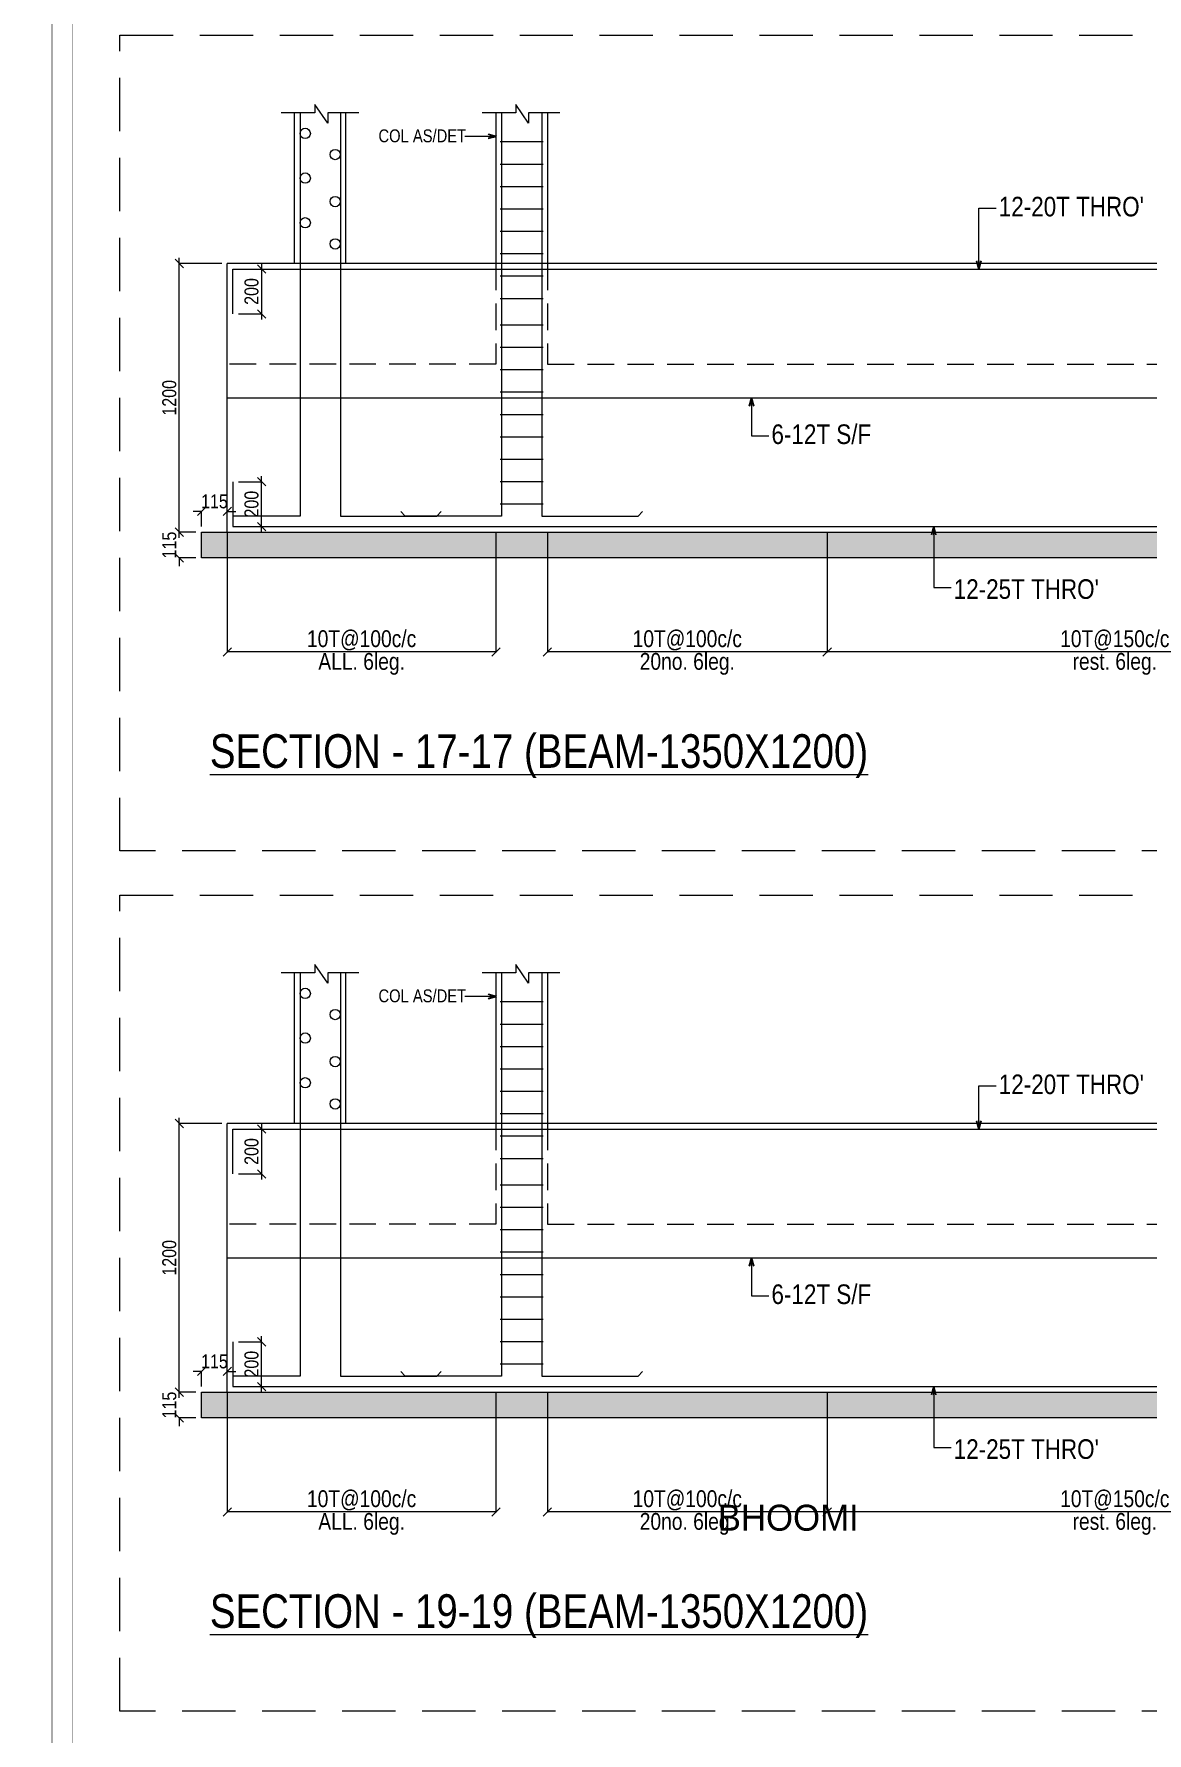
# Model space of a CAD drawing. Header units: millimetres. Extents: x 1112055 to 3390982, y -148532 to 766891.
# Drawn here: x 2323268 to 2343160, y 228121 to 258475 of the extents above; entities that cross this region are included whole.
import ezdxf

# ---------------------------------------------------------------- set-up
doc = ezdxf.new("R2010")
doc.units = ezdxf.units.MM
doc.header["$PDMODE"] = 35
doc.header["$PDSIZE"] = -25
doc.linetypes.add('Hidden', pattern=[9.525, 6.35, -3.175])
for name, color, linetype, lineweight in [('B FOOTING', 49, 'Continuous', 20), ('B HATCH', 250, 'Continuous', 0), ('B P.C.C', 251, 'Continuous', 0), ('B STEEL', 34, 'Continuous', 15), ('B STEEL TEXT', 7, 'Continuous', 15), ('B TITLE BLOCK', 250, 'Continuous', 0), ('B-COL NO', 7, 'Continuous', 5), ('B-ST DIM', 250, 'Continuous', 18), ('P STEEL', 7, 'Continuous', 30)]:
    doc.layers.add(name, color=color, linetype=linetype, lineweight=lineweight)
doc.styles.add('ARIAL', font='arial.ttf')
doc.styles.add('Q1', font='g13f12d.shx', dxfattribs={"width": 0.8})
doc.styles.add('SWINC', font='swissc.ttf')
doc.styles.add('SWINS', font='swissc.ttf')
doc.dimstyles.new('BH-STD', dxfattribs={"dimscale": 0, "dimtxt": 230, "dimasz": 125, "dimexe": 0, "dimexo": 100, "dimgap": 50, "dimtad": 1, "dimdec": 0, "dimzin": 1, "dimdsep": 46, "dimtxsty": 'Q1', "dimblk": 'ARCHTICK', "dimcen": 1, "dimdle": 100, "dimclrd": 250, "dimclre": 250, "dimclrt": 256, "dimadec": 0, "dimazin": 0, "dimtfac": 1, "dimtdec": 0, "dimtix": 1, "dimtofl": 0, "dimtmove": 0, "dimatfit": 2, "dimfxl": 1, "dimtolj": 1, "dimtzin": 0, "dimlwd": 9, "dimlwe": 9, "dimarcsym": 0})
doc.dimstyles.new('BHOOMI', dxfattribs={"dimtxt": 230, "dimasz": 150, "dimexe": 10, "dimexo": 0, "dimgap": 25, "dimtad": 1, "dimdec": 0, "dimzin": 0, "dimdsep": 46, "dimtxsty": 'SWINC', "dimblk": 'OBLIQUE', "dimcen": 0.09, "dimclrd": 250, "dimclre": 250, "dimclrt": 256, "dimaunit": 1, "dimadec": 3, "dimazin": 0, "dimtfac": 1, "dimtdec": 0, "dimtofl": 0, "dimtmove": 1, "dimatfit": 3, "dimfxl": 100, "dimtolj": 1, "dimtzin": 0, "dimlwd": 9, "dimlwe": 5, "dimarcsym": 0})
doc.dimstyles.new('DIM 1', dxfattribs={"dimscale": 0, "dimtxt": 230, "dimasz": 150, "dimexe": 0.18, "dimexo": 0.0625, "dimgap": 0.5, "dimtad": 1, "dimdec": 0, "dimzin": 0, "dimdsep": 46, "dimtxsty": 'ARIAL', "dimblk": 'OBLIQUE', "dimcen": 6, "dimse1": 1, "dimse2": 1, "dimclrd": 256, "dimclrt": 256, "dimadec": 0, "dimazin": 2, "dimtfac": 0.75, "dimtdec": 0, "dimtix": 1, "dimtofl": 0, "dimtmove": 1, "dimatfit": 3, "dimldrblk": 'OPEN30', "dimfxl": 0.18, "dimfrac": 1, "dimtolj": 1, "dimtzin": 0, "dimlwd": -1, "dimarcsym": 0})

# ---------------------------------------------------------------- blocks, each defined once
blk = doc.blocks.new('_Oblique')
at = {"color": 0, "linetype": 'ByBlock', "lineweight": -2}
blk.add_line((-0.5, -0.5), (0.5, 0.5), dxfattribs=at)
blk = doc.blocks.new('*D1416')
at = {"layer": 'B-ST DIM', "color": 7, "lineweight": 9, "ltscale": 50, "transparency": 16777216}
for p, q in [((2326924, 250475), (2327336, 250475)), ((2327336, 249575), (2327336, 250575))]:
    blk.add_line(p, q, dxfattribs=at)
at = {"layer": 'B-ST DIM', "color": 7, "linetype": 'Hidden', "lineweight": 9, "ltscale": 50, "transparency": 16777216}
blk.add_line((2326924, 249675), (2327336, 249675), dxfattribs=at)
at = {"layer": 'Defpoints', "color": 0, "ltscale": 50, "transparency": 16777216}
for p in [(2326824, 250475), (2327336, 250475), (2326824, 249675)]:
    blk.add_point(p, dxfattribs=at)
at = {"layer": 'B-ST DIM', "color": 7, "lineweight": 9, "ltscale": 50, "transparency": 16777216, "xscale": 150, "yscale": 150, "zscale": 150}
for p, rotation in [((2327336, 250475), 90), ((2327336, 249675), 270)]:
    blk.add_blockref('_Oblique', p, dxfattribs=dict(at, rotation=rotation))
at = {"layer": 'B-ST DIM', "color": 7, "ltscale": 50, "transparency": 16777216, "insert": (2327157, 250075), "char_height": 250, "attachment_point": 5, "rotation": 90, "style": 'SWINC'}
blk.add_mtext('\\A1;200', dxfattribs=at)
blk = doc.blocks.new('*D1417')
at = {"layer": 'B-ST DIM', "color": 7, "lineweight": 9, "ltscale": 50, "transparency": 16777216}
for p, q in [((2325866, 249475), (2325866, 254475)), ((2326624, 254375), (2325866, 254375))]:
    blk.add_line(p, q, dxfattribs=at)
at = {"layer": 'B-ST DIM', "color": 7, "linetype": 'Hidden', "lineweight": 9, "ltscale": 50, "transparency": 16777216}
blk.add_line((2326164, 249575), (2325866, 249575), dxfattribs=at)
at = {"layer": 'Defpoints', "color": 0, "ltscale": 50, "transparency": 16777216}
for p in [(2325866, 254375), (2326724, 254375), (2326264, 249575)]:
    blk.add_point(p, dxfattribs=at)
at = {"layer": 'B-ST DIM', "color": 7, "lineweight": 9, "ltscale": 50, "transparency": 16777216, "xscale": 150, "yscale": 150, "zscale": 150}
for p, rotation in [((2325866, 254375), 90), ((2325866, 249575), 270)]:
    blk.add_blockref('_Oblique', p, dxfattribs=dict(at, rotation=rotation))
at = {"layer": 'B-ST DIM', "color": 7, "ltscale": 50, "transparency": 16777216, "insert": (2325688, 251975), "char_height": 250, "attachment_point": 5, "rotation": 90, "style": 'SWINC'}
blk.add_mtext('\\A1;1200', dxfattribs=at)
blk = doc.blocks.new('*D1418')
at = {"layer": 'B-ST DIM', "color": 7, "lineweight": 9, "ltscale": 50, "transparency": 16777216}
for p, q in [((2325866, 249575), (2325866, 249725)), ((2326164, 249115), (2325866, 249115)), ((2325866, 249115), (2325866, 248965))]:
    blk.add_line(p, q, dxfattribs=at)
at = {"layer": 'B-ST DIM', "color": 7, "linetype": 'Hidden', "lineweight": 9, "ltscale": 50, "transparency": 16777216}
blk.add_line((2326164, 249575), (2325866, 249575), dxfattribs=at)
at = {"layer": 'Defpoints', "color": 0, "ltscale": 50, "transparency": 16777216}
for p in [(2326264, 249575), (2325866, 249115), (2326264, 249115)]:
    blk.add_point(p, dxfattribs=at)
at = {"layer": 'B-ST DIM', "color": 7, "lineweight": 9, "ltscale": 50, "transparency": 16777216, "xscale": 150, "yscale": 150, "zscale": 150}
for p, rotation in [((2325866, 249575), 270), ((2325866, 249115), 90)]:
    blk.add_blockref('_Oblique', p, dxfattribs=dict(at, rotation=rotation))
at = {"layer": 'B-ST DIM', "color": 7, "ltscale": 50, "transparency": 16777216, "insert": (2325688, 249345), "char_height": 250, "attachment_point": 5, "rotation": 90, "style": 'SWINC'}
blk.add_mtext('\\A1;115', dxfattribs=at)
blk = doc.blocks.new('*D1419')
at = {"layer": 'B-ST DIM', "color": 7, "lineweight": 9, "ltscale": 50, "transparency": 16777216}
for p, q in [((2326264, 249946), (2326114, 249946)), ((2326724, 249675), (2326724, 249946)), ((2326724, 249946), (2326874, 249946))]:
    blk.add_line(p, q, dxfattribs=at)
at = {"layer": 'B-ST DIM', "color": 7, "linetype": 'Hidden', "lineweight": 9, "ltscale": 50, "transparency": 16777216}
blk.add_line((2326264, 249675), (2326264, 249946), dxfattribs=at)
at = {"layer": 'Defpoints', "color": 0, "ltscale": 50, "transparency": 16777216}
for p in [(2326724, 249946), (2326264, 249575), (2326724, 249575)]:
    blk.add_point(p, dxfattribs=at)
at = {"layer": 'B-ST DIM', "color": 7, "lineweight": 9, "ltscale": 50, "transparency": 16777216, "xscale": 150, "yscale": 150, "zscale": 150}
blk.add_blockref('_Oblique', (2326264, 249946), dxfattribs=at)
at = {"layer": 'B-ST DIM', "color": 7, "lineweight": 9, "ltscale": 50, "transparency": 16777216, "xscale": 150, "yscale": 150, "zscale": 150, "rotation": 180}
blk.add_blockref('_Oblique', (2326724, 249946), dxfattribs=at)
at = {"layer": 'B-ST DIM', "color": 7, "ltscale": 50, "transparency": 16777216, "insert": (2326494, 250124), "char_height": 250, "attachment_point": 5, "style": 'SWINC'}
blk.add_mtext('\\A1;115', dxfattribs=at)
blk = doc.blocks.new('_Open30')
at = {"color": 0, "linetype": 'ByBlock', "lineweight": -2}
for p, q in [((-1, 0.27), (0, 0)), ((0, 0), (-1, -0.27)), ((0, 0), (-1, 0))]:
    blk.add_line(p, q, dxfattribs=at)
blk = doc.blocks.new('*D1421')
at = {"layer": 'B-ST DIM', "color": 7, "lineweight": 9, "ltscale": 50, "transparency": 16777216}
for p, q in [((2327336, 254375), (2327336, 253375)), ((2326924, 253475), (2327336, 253475))]:
    blk.add_line(p, q, dxfattribs=at)
at = {"layer": 'B-ST DIM', "color": 7, "linetype": 'Hidden', "lineweight": 9, "ltscale": 50, "transparency": 16777216}
blk.add_line((2326924, 254275), (2327336, 254275), dxfattribs=at)
at = {"layer": 'Defpoints', "color": 0, "ltscale": 50, "transparency": 16777216}
for p in [(2326824, 254275), (2326824, 253475), (2327336, 253475)]:
    blk.add_point(p, dxfattribs=at)
at = {"layer": 'B-ST DIM', "color": 7, "lineweight": 9, "ltscale": 50, "transparency": 16777216, "xscale": 150, "yscale": 150, "zscale": 150}
for p, rotation in [((2327336, 254275), 90), ((2327336, 253475), 270)]:
    blk.add_blockref('_Oblique', p, dxfattribs=dict(at, rotation=rotation))
at = {"layer": 'B-ST DIM', "color": 7, "ltscale": 50, "transparency": 16777216, "insert": (2327157, 253875), "char_height": 250, "attachment_point": 5, "rotation": 90, "style": 'SWINC'}
blk.add_mtext('\\A1;200', dxfattribs=at)
blk = doc.blocks.new('*D1423')
at = {"layer": 'B-ST DIM', "color": 250, "lineweight": 5, "ltscale": 50, "transparency": 16777216}
for p, q in [((2337444, 249575), (2337444, 247425)), ((2347724, 249575), (2347724, 247425))]:
    blk.add_line(p, q, dxfattribs=at)
at = {"layer": 'B-ST DIM', "color": 250, "lineweight": 9, "ltscale": 50, "transparency": 16777216}
blk.add_line((2347724, 247435), (2337444, 247435), dxfattribs=at)
at = {"layer": 'Defpoints', "color": 0, "ltscale": 50, "transparency": 16777216}
for p in [(2337444, 249575), (2347724, 249575), (2337444, 247435)]:
    blk.add_point(p, dxfattribs=at)
at = {"layer": 'B-ST DIM', "color": 250, "lineweight": 9, "ltscale": 50, "transparency": 16777216, "xscale": 150, "yscale": 150, "zscale": 150, "rotation": 180}
blk.add_blockref('_Oblique', (2337444, 247435), dxfattribs=at)
at = {"layer": 'B-ST DIM', "color": 250, "lineweight": 9, "ltscale": 50, "transparency": 16777216, "xscale": 150, "yscale": 150, "zscale": 150}
blk.add_blockref('_Oblique', (2347724, 247435), dxfattribs=at)
at = {"layer": 'B-ST DIM', "color": 7, "ltscale": 50, "transparency": 16777216, "char_height": 300, "attachment_point": 5, "style": 'SWINC'}
for s, insert in [('\\A1;10T@150c/c', (2342584, 247642)), ('\\A1;rest. 6leg.', (2342584, 247221))]:
    blk.add_mtext(s, dxfattribs=dict(at, insert=insert))
blk = doc.blocks.new('*D1425')
at = {"layer": 'B-ST DIM', "color": 250, "lineweight": 5, "ltscale": 50, "transparency": 16777216}
for p, q in [((2326724, 249575), (2326724, 247425)), ((2331524, 249575), (2331524, 247425))]:
    blk.add_line(p, q, dxfattribs=at)
at = {"layer": 'B-ST DIM', "color": 250, "lineweight": 9, "ltscale": 50, "transparency": 16777216}
blk.add_line((2331524, 247435), (2326724, 247435), dxfattribs=at)
at = {"layer": 'Defpoints', "color": 0, "ltscale": 50, "transparency": 16777216}
for p in [(2326724, 249575), (2331524, 249575), (2326724, 247435)]:
    blk.add_point(p, dxfattribs=at)
at = {"layer": 'B-ST DIM', "color": 250, "lineweight": 9, "ltscale": 50, "transparency": 16777216, "xscale": 150, "yscale": 150, "zscale": 150, "rotation": 180}
blk.add_blockref('_Oblique', (2326724, 247435), dxfattribs=at)
at = {"layer": 'B-ST DIM', "color": 250, "lineweight": 9, "ltscale": 50, "transparency": 16777216, "xscale": 150, "yscale": 150, "zscale": 150}
blk.add_blockref('_Oblique', (2331524, 247435), dxfattribs=at)
at = {"layer": 'B-ST DIM', "color": 7, "ltscale": 50, "transparency": 16777216, "char_height": 300, "attachment_point": 5, "style": 'SWINC'}
for s, insert in [('\\A1;10T@100c/c', (2329124, 247642)), ('\\A1;ALL. 6leg.', (2329124, 247221))]:
    blk.add_mtext(s, dxfattribs=dict(at, insert=insert))
blk = doc.blocks.new('*D1426')
at = {"layer": 'B-ST DIM', "color": 250, "lineweight": 5, "ltscale": 50, "transparency": 16777216}
for p, q in [((2332444, 249575), (2332444, 247425)), ((2337444, 249575), (2337444, 247425))]:
    blk.add_line(p, q, dxfattribs=at)
at = {"layer": 'B-ST DIM', "color": 250, "lineweight": 9, "ltscale": 50, "transparency": 16777216}
blk.add_line((2337444, 247435), (2332444, 247435), dxfattribs=at)
at = {"layer": 'Defpoints', "color": 0, "ltscale": 50, "transparency": 16777216}
for p in [(2332444, 249575), (2337444, 249575), (2332444, 247435)]:
    blk.add_point(p, dxfattribs=at)
at = {"layer": 'B-ST DIM', "color": 250, "lineweight": 9, "ltscale": 50, "transparency": 16777216, "xscale": 150, "yscale": 150, "zscale": 150, "rotation": 180}
blk.add_blockref('_Oblique', (2332444, 247435), dxfattribs=at)
at = {"layer": 'B-ST DIM', "color": 250, "lineweight": 9, "ltscale": 50, "transparency": 16777216, "xscale": 150, "yscale": 150, "zscale": 150}
blk.add_blockref('_Oblique', (2337444, 247435), dxfattribs=at)
at = {"layer": 'B-ST DIM', "color": 7, "ltscale": 50, "transparency": 16777216, "char_height": 300, "attachment_point": 5, "style": 'SWINC'}
for s, insert in [('\\A1;10T@100c/c', (2334944, 247642)), ('\\A1;20no. 6leg.', (2334944, 247221))]:
    blk.add_mtext(s, dxfattribs=dict(at, insert=insert))
blk = doc.blocks.new('*D1441')
at = {"layer": 'B-ST DIM', "color": 7, "lineweight": 9, "ltscale": 50, "transparency": 16777216}
for p, q in [((2326924, 235110), (2327336, 235110)), ((2327336, 234210), (2327336, 235210))]:
    blk.add_line(p, q, dxfattribs=at)
at = {"layer": 'B-ST DIM', "color": 7, "linetype": 'Hidden', "lineweight": 9, "ltscale": 50, "transparency": 16777216}
blk.add_line((2326924, 234310), (2327336, 234310), dxfattribs=at)
at = {"layer": 'Defpoints', "color": 0, "ltscale": 50, "transparency": 16777216}
for p in [(2326824, 235110), (2327336, 235110), (2326824, 234310)]:
    blk.add_point(p, dxfattribs=at)
at = {"layer": 'B-ST DIM', "color": 7, "lineweight": 9, "ltscale": 50, "transparency": 16777216, "xscale": 150, "yscale": 150, "zscale": 150}
for p, rotation in [((2327336, 235110), 90), ((2327336, 234310), 270)]:
    blk.add_blockref('_Oblique', p, dxfattribs=dict(at, rotation=rotation))
at = {"layer": 'B-ST DIM', "color": 7, "ltscale": 50, "transparency": 16777216, "insert": (2327157, 234710), "char_height": 250, "attachment_point": 5, "rotation": 90, "style": 'SWINC'}
blk.add_mtext('\\A1;200', dxfattribs=at)
blk = doc.blocks.new('*D1442')
at = {"layer": 'B-ST DIM', "color": 7, "lineweight": 9, "ltscale": 50, "transparency": 16777216}
for p, q in [((2325866, 234110), (2325866, 239110)), ((2326624, 239010), (2325866, 239010))]:
    blk.add_line(p, q, dxfattribs=at)
at = {"layer": 'B-ST DIM', "color": 7, "linetype": 'Hidden', "lineweight": 9, "ltscale": 50, "transparency": 16777216}
blk.add_line((2326164, 234210), (2325866, 234210), dxfattribs=at)
at = {"layer": 'Defpoints', "color": 0, "ltscale": 50, "transparency": 16777216}
for p in [(2325866, 239010), (2326724, 239010), (2326264, 234210)]:
    blk.add_point(p, dxfattribs=at)
at = {"layer": 'B-ST DIM', "color": 7, "lineweight": 9, "ltscale": 50, "transparency": 16777216, "xscale": 150, "yscale": 150, "zscale": 150}
for p, rotation in [((2325866, 239010), 90), ((2325866, 234210), 270)]:
    blk.add_blockref('_Oblique', p, dxfattribs=dict(at, rotation=rotation))
at = {"layer": 'B-ST DIM', "color": 7, "ltscale": 50, "transparency": 16777216, "insert": (2325688, 236610), "char_height": 250, "attachment_point": 5, "rotation": 90, "style": 'SWINC'}
blk.add_mtext('\\A1;1200', dxfattribs=at)
blk = doc.blocks.new('*D1443')
at = {"layer": 'B-ST DIM', "color": 7, "lineweight": 9, "ltscale": 50, "transparency": 16777216}
for p, q in [((2325866, 234210), (2325866, 234360)), ((2326164, 233750), (2325866, 233750)), ((2325866, 233750), (2325866, 233600))]:
    blk.add_line(p, q, dxfattribs=at)
at = {"layer": 'B-ST DIM', "color": 7, "linetype": 'Hidden', "lineweight": 9, "ltscale": 50, "transparency": 16777216}
blk.add_line((2326164, 234210), (2325866, 234210), dxfattribs=at)
at = {"layer": 'Defpoints', "color": 0, "ltscale": 50, "transparency": 16777216}
for p in [(2326264, 234210), (2325866, 233750), (2326264, 233750)]:
    blk.add_point(p, dxfattribs=at)
at = {"layer": 'B-ST DIM', "color": 7, "lineweight": 9, "ltscale": 50, "transparency": 16777216, "xscale": 150, "yscale": 150, "zscale": 150}
for p, rotation in [((2325866, 234210), 270), ((2325866, 233750), 90)]:
    blk.add_blockref('_Oblique', p, dxfattribs=dict(at, rotation=rotation))
at = {"layer": 'B-ST DIM', "color": 7, "ltscale": 50, "transparency": 16777216, "insert": (2325688, 233980), "char_height": 250, "attachment_point": 5, "rotation": 90, "style": 'SWINC'}
blk.add_mtext('\\A1;115', dxfattribs=at)
blk = doc.blocks.new('*D1444')
at = {"layer": 'B-ST DIM', "color": 7, "lineweight": 9, "ltscale": 50, "transparency": 16777216}
for p, q in [((2326264, 234581), (2326114, 234581)), ((2326724, 234310), (2326724, 234581)), ((2326724, 234581), (2326874, 234581))]:
    blk.add_line(p, q, dxfattribs=at)
at = {"layer": 'B-ST DIM', "color": 7, "linetype": 'Hidden', "lineweight": 9, "ltscale": 50, "transparency": 16777216}
blk.add_line((2326264, 234310), (2326264, 234581), dxfattribs=at)
at = {"layer": 'Defpoints', "color": 0, "ltscale": 50, "transparency": 16777216}
for p in [(2326724, 234581), (2326264, 234210), (2326724, 234210)]:
    blk.add_point(p, dxfattribs=at)
at = {"layer": 'B-ST DIM', "color": 7, "lineweight": 9, "ltscale": 50, "transparency": 16777216, "xscale": 150, "yscale": 150, "zscale": 150}
blk.add_blockref('_Oblique', (2326264, 234581), dxfattribs=at)
at = {"layer": 'B-ST DIM', "color": 7, "lineweight": 9, "ltscale": 50, "transparency": 16777216, "xscale": 150, "yscale": 150, "zscale": 150, "rotation": 180}
blk.add_blockref('_Oblique', (2326724, 234581), dxfattribs=at)
at = {"layer": 'B-ST DIM', "color": 7, "ltscale": 50, "transparency": 16777216, "insert": (2326494, 234759), "char_height": 250, "attachment_point": 5, "style": 'SWINC'}
blk.add_mtext('\\A1;115', dxfattribs=at)
blk = doc.blocks.new('*D1446')
at = {"layer": 'B-ST DIM', "color": 7, "linetype": 'Hidden', "lineweight": 9, "ltscale": 50, "transparency": 16777216}
blk.add_line((2326924, 238910), (2327336, 238910), dxfattribs=at)
at = {"layer": 'B-ST DIM', "color": 7, "lineweight": 9, "ltscale": 50, "transparency": 16777216}
for p, q in [((2327336, 239010), (2327336, 238010)), ((2326924, 238110), (2327336, 238110))]:
    blk.add_line(p, q, dxfattribs=at)
at = {"layer": 'Defpoints', "color": 0, "ltscale": 50, "transparency": 16777216}
for p in [(2326824, 238910), (2326824, 238110), (2327336, 238110)]:
    blk.add_point(p, dxfattribs=at)
at = {"layer": 'B-ST DIM', "color": 7, "lineweight": 9, "ltscale": 50, "transparency": 16777216, "xscale": 150, "yscale": 150, "zscale": 150}
for p, rotation in [((2327336, 238910), 90), ((2327336, 238110), 270)]:
    blk.add_blockref('_Oblique', p, dxfattribs=dict(at, rotation=rotation))
at = {"layer": 'B-ST DIM', "color": 7, "ltscale": 50, "transparency": 16777216, "insert": (2327157, 238510), "char_height": 250, "attachment_point": 5, "rotation": 90, "style": 'SWINC'}
blk.add_mtext('\\A1;200', dxfattribs=at)
blk = doc.blocks.new('*D1448')
at = {"layer": 'B-ST DIM', "color": 250, "lineweight": 5, "ltscale": 50, "transparency": 16777216}
for p, q in [((2337444, 234210), (2337444, 232060)), ((2347724, 234210), (2347724, 232060))]:
    blk.add_line(p, q, dxfattribs=at)
at = {"layer": 'B-ST DIM', "color": 250, "lineweight": 9, "ltscale": 50, "transparency": 16777216}
blk.add_line((2347724, 232070), (2337444, 232070), dxfattribs=at)
at = {"layer": 'Defpoints', "color": 0, "ltscale": 50, "transparency": 16777216}
for p in [(2337444, 234210), (2347724, 234210), (2337444, 232070)]:
    blk.add_point(p, dxfattribs=at)
at = {"layer": 'B-ST DIM', "color": 250, "lineweight": 9, "ltscale": 50, "transparency": 16777216, "xscale": 150, "yscale": 150, "zscale": 150, "rotation": 180}
blk.add_blockref('_Oblique', (2337444, 232070), dxfattribs=at)
at = {"layer": 'B-ST DIM', "color": 250, "lineweight": 9, "ltscale": 50, "transparency": 16777216, "xscale": 150, "yscale": 150, "zscale": 150}
blk.add_blockref('_Oblique', (2347724, 232070), dxfattribs=at)
at = {"layer": 'B-ST DIM', "color": 7, "ltscale": 50, "transparency": 16777216, "char_height": 300, "attachment_point": 5, "style": 'SWINC'}
for s, insert in [('\\A1;10T@150c/c', (2342584, 232277)), ('\\A1;rest. 6leg.', (2342584, 231856))]:
    blk.add_mtext(s, dxfattribs=dict(at, insert=insert))
blk = doc.blocks.new('*D1450')
at = {"layer": 'B-ST DIM', "color": 250, "lineweight": 5, "ltscale": 50, "transparency": 16777216}
for p, q in [((2326724, 234210), (2326724, 232060)), ((2331524, 234210), (2331524, 232060))]:
    blk.add_line(p, q, dxfattribs=at)
at = {"layer": 'B-ST DIM', "color": 250, "lineweight": 9, "ltscale": 50, "transparency": 16777216}
blk.add_line((2331524, 232070), (2326724, 232070), dxfattribs=at)
at = {"layer": 'Defpoints', "color": 0, "ltscale": 50, "transparency": 16777216}
for p in [(2326724, 234210), (2331524, 234210), (2326724, 232070)]:
    blk.add_point(p, dxfattribs=at)
at = {"layer": 'B-ST DIM', "color": 250, "lineweight": 9, "ltscale": 50, "transparency": 16777216, "xscale": 150, "yscale": 150, "zscale": 150, "rotation": 180}
blk.add_blockref('_Oblique', (2326724, 232070), dxfattribs=at)
at = {"layer": 'B-ST DIM', "color": 250, "lineweight": 9, "ltscale": 50, "transparency": 16777216, "xscale": 150, "yscale": 150, "zscale": 150}
blk.add_blockref('_Oblique', (2331524, 232070), dxfattribs=at)
at = {"layer": 'B-ST DIM', "color": 7, "ltscale": 50, "transparency": 16777216, "char_height": 300, "attachment_point": 5, "style": 'SWINC'}
for s, insert in [('\\A1;10T@100c/c', (2329124, 232277)), ('\\A1;ALL. 6leg.', (2329124, 231856))]:
    blk.add_mtext(s, dxfattribs=dict(at, insert=insert))
blk = doc.blocks.new('*D1451')
at = {"layer": 'B-ST DIM', "color": 250, "lineweight": 5, "ltscale": 50, "transparency": 16777216}
for p, q in [((2332444, 234210), (2332444, 232060)), ((2337444, 234210), (2337444, 232060))]:
    blk.add_line(p, q, dxfattribs=at)
at = {"layer": 'B-ST DIM', "color": 250, "lineweight": 9, "ltscale": 50, "transparency": 16777216}
blk.add_line((2337444, 232070), (2332444, 232070), dxfattribs=at)
at = {"layer": 'Defpoints', "color": 0, "ltscale": 50, "transparency": 16777216}
for p in [(2332444, 234210), (2337444, 234210), (2332444, 232070)]:
    blk.add_point(p, dxfattribs=at)
at = {"layer": 'B-ST DIM', "color": 250, "lineweight": 9, "ltscale": 50, "transparency": 16777216, "xscale": 150, "yscale": 150, "zscale": 150, "rotation": 180}
blk.add_blockref('_Oblique', (2332444, 232070), dxfattribs=at)
at = {"layer": 'B-ST DIM', "color": 250, "lineweight": 9, "ltscale": 50, "transparency": 16777216, "xscale": 150, "yscale": 150, "zscale": 150}
blk.add_blockref('_Oblique', (2337444, 232070), dxfattribs=at)
at = {"layer": 'B-ST DIM', "color": 7, "ltscale": 50, "transparency": 16777216, "char_height": 300, "attachment_point": 5, "style": 'SWINC'}
for s, insert in [('\\A1;10T@100c/c', (2334944, 232277)), ('\\A1;20no. 6leg.', (2334944, 231856))]:
    blk.add_mtext(s, dxfattribs=dict(at, insert=insert))

msp = doc.modelspace()

# ---------------------------------------------------------------- hatches: boundary and pattern name
at = {"layer": 'B HATCH', "lineweight": 0}
h = msp.add_hatch(dxfattribs=at)
h.set_pattern_fill('AR-CONC', color=250, scale=3, style=0)
h.set_pattern_definition([(50, (770792.8, -270471.2), (546.55401, -47.81726), [57.15, -628.65]), (355, (770792.8, -270471.2), (-105.73026, 573.17054), [45.72, -502.92175]), (100.451445, (770838.33, -270475.17), (440.82374, 525.35326), [48.57003, -534.27073]), (46.1842, (770792.8, -270318.8), (813.23712, -126.12698), [85.725, -942.975]), (96.63556, (770860.56, -270329.3), (712.2124, 742.27837), [72.85507, -801.40682]), (351.18415, (770792.8, -270318.8), (712.2124, 742.27837), [68.5799, -754.3792]), (21, (770869, -270356.9), (454.84317, -306.7956), [57.15, -628.65]), (326, (770869, -270356.9), (185.40609, 552.5639), [45.72, -502.92]), (71.451445, (770906.9, -270382.45), (640.24926, 245.7683), [48.57003, -534.26981]), (37.5, (770792.79, -270471.18), (9.26581, 253.665117), [0, -496.824, 0, -510.54, 0, -504.825]), (7.5, (770792.8, -270471.18), (200.458988, 300.541724), [0, -291.084, 0, -485.394, 0, -192.405]), (327.5, (770622.86, -270471.18), (406.771786, -17.186232), [0, -190.5, 0, -594.36, 0, -788.67]), (317.5, (770546.66, -270471.2), (444.387544, 76.27947), [0, -247.65, 0, -394.716, 0, -560.07])])
h.paths.add_polyline_path([(2326263.7, 249575.1), (2326263.7, 249115.1), (2367183.7, 249115.1), (2367183.7, 249575.1)])
h = msp.add_hatch(dxfattribs=at)
h.set_pattern_fill('AR-CONC', color=250, scale=3, style=0)
h.set_pattern_definition([(50, (770792.8, -285836.07), (546.55401, -47.81726), [57.15, -628.65]), (355, (770792.8, -285836.1), (-105.73026, 573.17054), [45.72, -502.92175]), (100.451445, (770838.33, -285840.06), (440.82374, 525.35326), [48.57003, -534.27073]), (46.1842, (770792.8, -285683.7), (813.23712, -126.12698), [85.725, -942.975]), (96.63556, (770860.56, -285694.2), (712.2124, 742.27837), [72.85507, -801.40682]), (351.18415, (770792.8, -285683.7), (712.2124, 742.27837), [68.5799, -754.3792]), (21, (770869, -285721.77), (454.84317, -306.7956), [57.15, -628.65]), (326, (770869, -285721.8), (185.40609, 552.5639), [45.72, -502.92]), (71.451445, (770906.9, -285747.34), (640.24926, 245.7683), [48.57003, -534.26981]), (37.5, (770792.79, -285836.07), (9.26581, 253.665117), [0, -496.824, 0, -510.54, 0, -504.825]), (7.5, (770792.8, -285836.07), (200.458988, 300.541724), [0, -291.084, 0, -485.394, 0, -192.405]), (327.5, (770622.86, -285836.07), (406.771786, -17.186232), [0, -190.5, 0, -594.36, 0, -788.67]), (317.5, (770546.66, -285836.07), (444.387544, 76.27947), [0, -247.65, 0, -394.716, 0, -560.07])])
h.paths.add_polyline_path([(2326263.7, 234210.3), (2326263.7, 233750.3), (2367183.7, 233750.3), (2367183.7, 234210.3)])

# ---------------------------------------------------------------- linework, layer by layer
at = {"layer": 'B FOOTING', "color": 1, "lineweight": 13, "ltscale": 10}
for p, q in [((2327923.8, 254375.1), (2327923.8, 257067.1)), ((2328843.8, 254375.1), (2328843.8, 257067.1)), ((2331523.8, 257067.1), (2331523.8, 254375.1)), ((2332443.8, 257067.1), (2332443.8, 254375.1)), ((2327923.8, 239010.3), (2327923.8, 241702.2)), ((2328843.8, 239010.3), (2328843.8, 241702.2)), ((2331523.8, 241702.2), (2331523.8, 239010.3)), ((2332443.8, 241702.2), (2332443.8, 239010.3))]:
    msp.add_line(p, q, dxfattribs=at)
at = {"layer": 'B FOOTING'}
for p, q in [((2326723.7, 249575.1), (2326723.7, 254375.1)), ((2366723.7, 254375.1), (2326723.7, 254375.1)), ((2326723.7, 234210.3), (2326723.7, 239010.3)), ((2366723.7, 239010.3), (2326723.7, 239010.3))]:
    msp.add_line(p, q, dxfattribs=at)
at = {"layer": 'B FOOTING', "color": 1, "lineweight": 13, "ltscale": 10}
for points in [[(2329075.3, 257067.1), (2328517.8, 257067.1), (2328517.8, 256881.8), (2328289.4, 257215.7), (2328289.4, 257067.1), (2327688.5, 257067.1)], [(2332664.2, 257067.1), (2332106.7, 257067.1), (2332106.7, 256881.8), (2331878.4, 257215.7), (2331878.4, 257067.1), (2331277.5, 257067.1)], [(2329075.3, 241702.2), (2328517.8, 241702.2), (2328517.8, 241516.9), (2328289.4, 241850.8), (2328289.4, 241702.2), (2327688.5, 241702.2)], [(2332664.2, 241702.2), (2332106.7, 241702.2), (2332106.7, 241516.9), (2331878.4, 241850.8), (2331878.4, 241702.2), (2331277.5, 241702.2)]]:
    msp.add_lwpolyline(points, dxfattribs=at)
at = {"layer": 'B FOOTING'}
for points in [[(2326263.7, 249575.1), (2367183.7, 249575.1), (2367183.7, 249115.1), (2326263.7, 249115.1)], [(2326263.7, 234210.3), (2367183.7, 234210.3), (2367183.7, 233750.3), (2326263.7, 233750.3)]]:
    msp.add_lwpolyline(points, close=True, dxfattribs=at)
at = {"layer": 'B P.C.C', "color": 250, "linetype": 'Hidden', "lineweight": 0, "ltscale": 150}
for points in [[(2324804.8, 258457.1), (2385450.5, 258457.1), (2385450.5, 243878.7), (2324804.8, 243878.7)], [(2324804.8, 243092.2), (2385450.5, 243092.2), (2385450.5, 228513.8), (2324804.8, 228513.8)]]:
    msp.add_lwpolyline(points, close=True, dxfattribs=at)
at = {"layer": 'B P.C.C', "color": 250, "linetype": 'Hidden', "lineweight": 0, "ltscale": 75}
for points in [[(2331523.8, 254375.1), (2331523.8, 252575.1), (2326723.7, 252575.1)], [(2332443.8, 254375.1), (2332443.8, 252575.1), (2352723.8, 252575.1), (2352723.8, 254375.1)], [(2331523.8, 239010.3), (2331523.8, 237210.3), (2326723.7, 237210.3)], [(2332443.8, 239010.3), (2332443.8, 237210.3), (2352723.8, 237210.3), (2352723.8, 239010.3)]]:
    msp.add_lwpolyline(points, dxfattribs=at)
at = {"layer": 'B STEEL'}
for p, q in [((2326723.7, 251975.1), (2366723.7, 251975.1)), ((2326723.7, 236610.3), (2366723.7, 236610.3))]:
    msp.add_line(p, q, dxfattribs=at)
for points in [[(2326823.7, 253475.1), (2326823.7, 254275.1), (2366623.7, 254275.1), (2366623.7, 253475.1)], [(2326823.7, 250475.1), (2326823.7, 249675.1), (2366623.7, 249675.1), (2366623.7, 250475.1)], [(2326823.7, 238110.3), (2326823.7, 238910.3), (2366623.7, 238910.3), (2366623.7, 238110.3)], [(2326823.7, 235110.3), (2326823.7, 234310.3), (2366623.7, 234310.3), (2366623.7, 235110.3)]]:
    msp.add_lwpolyline(points, dxfattribs=at)
at = {"layer": 'B TITLE BLOCK', "color": 1, "const_width": 8.39}
msp.add_lwpolyline([(2323589.5, 286764.9), (2323589.5, 210044.9), (2395383.2, 210044.9), (2395383.2, 286764.9)], close=True, dxfattribs=at)
at = {"layer": 'B TITLE BLOCK', "color": 250, "lineweight": 0, "const_width": 8.39}
msp.add_lwpolyline([(2323963.2, 286391.1), (2323963.2, 210418.7), (2395009.5, 210418.7), (2395009.5, 286391.1)], close=True, dxfattribs=at)
at = {"layer": 'P STEEL', "color": 250, "lineweight": 0}
for p, q in [((2331598.8, 256551.9), (2332368.8, 256551.9)), ((2331598.8, 256151.9), (2332368.8, 256151.9)), ((2331598.8, 255751.9), (2332368.8, 255751.9)), ((2331598.8, 255351.9), (2332368.8, 255351.9)), ((2331598.8, 254951.9), (2332368.8, 254951.9)), ((2331598.8, 254551.9), (2332368.8, 254551.9)), ((2331598.8, 254151.9), (2332368.8, 254151.9)), ((2331598.8, 253751.9), (2332368.8, 253751.9)), ((2331598.8, 253279.5), (2332368.8, 253279.5)), ((2331598.8, 252879.5), (2332368.8, 252879.5)), ((2331598.8, 252479.5), (2332368.8, 252479.5)), ((2331598.8, 252079.5), (2332368.8, 252079.5)), ((2331598.8, 251679.5), (2332368.8, 251679.5)), ((2331598.8, 251279.5), (2332368.8, 251279.5)), ((2331598.8, 250879.5), (2332368.8, 250879.5)), ((2331598.8, 250479.5), (2332368.8, 250479.5)), ((2331598.8, 250079.5), (2332368.8, 250079.5)), ((2331598.8, 241187), (2332368.8, 241187)), ((2331598.8, 240787), (2332368.8, 240787)), ((2331598.8, 240387), (2332368.8, 240387)), ((2331598.8, 239987), (2332368.8, 239987)), ((2331598.8, 239587), (2332368.8, 239587)), ((2331598.8, 239187), (2332368.8, 239187)), ((2331598.8, 238787), (2332368.8, 238787)), ((2331598.8, 238387), (2332368.8, 238387)), ((2331598.8, 237914.6), (2332368.8, 237914.6)), ((2331598.8, 237514.6), (2332368.8, 237514.6)), ((2331598.8, 237114.6), (2332368.8, 237114.6)), ((2331598.8, 236714.6), (2332368.8, 236714.6)), ((2331598.8, 236314.6), (2332368.8, 236314.6)), ((2331598.8, 235914.6), (2332368.8, 235914.6)), ((2331598.8, 235514.6), (2332368.8, 235514.6)), ((2331598.8, 235114.6), (2332368.8, 235114.6)), ((2331598.8, 234714.6), (2332368.8, 234714.6))]:
    msp.add_line(p, q, dxfattribs=at)
for points in [[(2328023.8, 257067.1), (2328023.8, 249861.7), (2326823.7, 249861.7)], [(2328743.8, 257067.1), (2328743.8, 249861.7), (2330465.8, 249861.7), (2330543.8, 249943.4)], [(2331623.8, 257067.1), (2331623.8, 249861.7), (2329901.7, 249861.7), (2329823.8, 249943.4)], [(2332343.8, 257067.1), (2332343.8, 249861.7), (2334065.8, 249861.7), (2334143.8, 249943.4)], [(2328023.8, 241702.2), (2328023.8, 234496.8), (2326823.7, 234496.8)], [(2328743.8, 241702.2), (2328743.8, 234496.8), (2330465.8, 234496.8), (2330543.8, 234578.5)], [(2331623.8, 241702.2), (2331623.8, 234496.8), (2329901.7, 234496.8), (2329823.8, 234578.5)], [(2332343.8, 241702.2), (2332343.8, 234496.8), (2334065.8, 234496.8), (2334143.8, 234578.5)]]:
    msp.add_lwpolyline(points, dxfattribs=at)
for centre in [(2328116.2, 256699.6), (2328651.3, 256322), (2328116.2, 255901.1), (2328651.3, 255480.2), (2328116.2, 255102.6), (2328651.3, 254725), (2328116.2, 241334.7), (2328651.3, 240957.1), (2328116.2, 240536.2), (2328651.3, 240115.3), (2328116.2, 239737.7), (2328651.3, 239360.1)]:
    msp.add_circle(centre, 92.4, dxfattribs=at)

# ---------------------------------------------------------------- texts
at = {"layer": 'B STEEL TEXT', "lineweight": 5, "style": 'SWINS'}
for p in [(2329425.1, 256540.8), (2329425.1, 241176)]:
    msp.add_text('COL AS/DET', height=230, dxfattribs=at).set_placement(p)
at = {"layer": 'B STEEL TEXT', "lineweight": 9, "style": 'SWINC'}
for s, p in [("12-20T THRO'", (2340510.8, 255216.8)), ('6-12T S/F', (2336448.4, 251149.9)), ("12-25T THRO'", (2339705.7, 248383.5)), ("12-20T THRO'", (2340510.8, 239535.3)), ('6-12T S/F', (2336448.4, 235785)), ("12-25T THRO'", (2339705.7, 233018.6))]:
    msp.add_text(s, height=350, dxfattribs=at).set_placement(p)
at = {"layer": 'B TITLE BLOCK', "color": 251, "insert": (2646758.7, 251906.3), "char_height": 315.198, "attachment_point": 2, "style": 'SWINC'}
msp.add_mtext_dynamic_manual_height_columns('\\pxsm1,qj;{\\fBankGothic Lt BT|b0|i0|c0|p34;BHOOMI\\P\\ps*,q*;\\fGost|b0|i0|c0|p2;\\H0.8x;- CONSULTANTS -\\C1; }', width=824178.808, gutter_width=0, heights=[115930.2], dxfattribs=at)
at = {"layer": 'B TITLE BLOCK', "color": 251, "lineweight": 0, "char_height": 464.277, "attachment_point": 2, "style": 'SWINC'}
for insert in [(2828721.5, 232199.8), (2942483.4, 232199.8)]:
    msp.add_mtext_dynamic_manual_height_columns('\\pxsm1,qj;{\\fBankGothic Lt BT|b0|i0|c0|p34;BHOOMI\\P\\ps*,q*;\\fGost|b0|i0|c0|p2;\\H0.8x;- CONSULTANTS -\\C1; }', width=1213989.136, gutter_width=0, heights=[170761.4], dxfattribs=dict(at, insert=insert))
at = {"layer": 'B-COL NO', "color": 3, "lineweight": 15, "style": 'SWINC'}
for s, p in [('%%USECTION - 17-17 (BEAM-1350X1200)', (2326411.8, 245364.4)), ('%%USECTION - 19-19 (BEAM-1350X1200)', (2326411.8, 229999.5))]:
    msp.add_text(s, height=600, dxfattribs=at).set_placement(p)

# ---------------------------------------------------------------- dimensions: what is measured, and where the dimension line sits
at = {"layer": 'B-ST DIM', "ltscale": 50}
for base, p1, p2, angle, picture, middle in [((2325866.1, 254375.1), (2326263.7, 249575.1), (2326723.7, 254375.1), 90, '*D1417', (2325687.6, 251975.1)), ((2327335.9, 253475.1), (2326823.7, 254275.1), (2326823.7, 253475.1), 270, '*D1421', (2327157.4, 253875.1)), ((2327335.9, 250475.1), (2326823.7, 249675.1), (2326823.7, 250475.1), 90, '*D1416', (2327157.4, 250075.1)), ((2325866.1, 249115.1), (2326263.7, 249575.1), (2326263.7, 249115.1), 90, '*D1418', (2325687.8, 249345.1)), ((2325866.1, 239010.3), (2326263.7, 234210.3), (2326723.7, 239010.3), 90, '*D1442', (2325687.6, 236610.3)), ((2327335.9, 238110.3), (2326823.7, 238910.3), (2326823.7, 238110.3), 270, '*D1446', (2327157.4, 238510.3)), ((2327335.9, 235110.3), (2326823.7, 234310.3), (2326823.7, 235110.3), 90, '*D1441', (2327157.4, 234710.3)), ((2325866.1, 233750.3), (2326263.7, 234210.3), (2326263.7, 233750.3), 90, '*D1443', (2325687.8, 233980.3))]:
    dim = msp.add_linear_dim(base=base, p1=p1, p2=p2, angle=angle, dimstyle='BH-STD', override={"dimscale": 1, "dimtxt": 250, "dimasz": 150, "dimlfac": 0.25, "dimtxsty": 'SWINC', "dimblk1": 'Oblique', "dimblk2": 'Oblique', "dimsah": 1, "dimclrd": 7, "dimclre": 7, "dimclrt": 7}, dxfattribs=at)
    dim.commit()
    dim.dimension.update_dxf_attribs({"geometry": picture, "text_midpoint": middle})
for base, p1, p2, picture, middle in [((2326723.7, 249945.5), (2326263.7, 249575.1), (2326723.7, 249575.1), '*D1419', (2326493.7, 250123.8)), ((2326723.7, 234580.6), (2326263.7, 234210.3), (2326723.7, 234210.3), '*D1444', (2326493.7, 234759))]:
    dim = msp.add_linear_dim(base=base, p1=p1, p2=p2, dimstyle='BH-STD', override={"dimscale": 1, "dimtxt": 250, "dimasz": 150, "dimlfac": 0.25, "dimtxsty": 'SWINC', "dimblk1": 'Oblique', "dimblk2": 'Oblique', "dimsah": 1, "dimclrd": 7, "dimclre": 7, "dimclrt": 7}, dxfattribs=at)
    dim.commit()
    dim.dimension.update_dxf_attribs({"geometry": picture, "text_midpoint": middle})
for base, p1, p2, text, picture, middle in [((2326723.7, 247435), (2331523.8, 249575.1), (2326723.7, 249575.1), '10T@100c/c\\XALL. 6leg.', '*D1425', (2329123.8, 247435)), ((2332443.8, 247435), (2337443.8, 249575.1), (2332443.8, 249575.1), '10T@100c/c\\X20no. 6leg.', '*D1426', (2334943.8, 247435)), ((2337443.8, 247435), (2347723.8, 249575.1), (2337443.8, 249575.1), '10T@150c/c\\Xrest. 6leg.', '*D1423', (2342583.8, 247435)), ((2326723.7, 232070.1), (2331523.8, 234210.3), (2326723.7, 234210.3), '10T@100c/c\\XALL. 6leg.', '*D1450', (2329123.8, 232070.1)), ((2332443.8, 232070.1), (2337443.8, 234210.3), (2332443.8, 234210.3), '10T@100c/c\\X20no. 6leg.', '*D1451', (2334943.8, 232070.1)), ((2337443.8, 232070.1), (2347723.8, 234210.3), (2337443.8, 234210.3), '10T@150c/c\\Xrest. 6leg.', '*D1448', (2342583.8, 232070.1))]:
    dim = msp.add_linear_dim(base=base, p1=p1, p2=p2, angle=180, text=text, dimstyle='BHOOMI', override={"dimtxt": 300, "dimclrt": 7}, dxfattribs=at)
    dim.commit()
    dim.dimension.update_dxf_attribs({"geometry": picture, "text_midpoint": middle})

# ---------------------------------------------------------------- leaders
at = {"layer": 'B STEEL TEXT', "lineweight": 5}
for points in [[(2331534.5, 256645.8), (2330970.1, 256645.8)], [(2340152.5, 254275.1), (2340152.5, 255363.4), (2340463.5, 255363.4)], [(2336090, 251975.1), (2336090, 251296.5), (2336401.1, 251296.5)], [(2339347.3, 249675.1), (2339347.3, 248586.9), (2339658.4, 248586.9)], [(2331534.5, 241280.9), (2330970.1, 241280.9)], [(2340152.5, 238910.3), (2340152.5, 239682), (2340463.5, 239682)], [(2336090, 236610.3), (2336090, 235931.6), (2336401.1, 235931.6)], [(2339347.3, 234310.3), (2339347.3, 233222), (2339658.4, 233222)]]:
    msp.add_leader(points, dimstyle='DIM 1', override={"dimscale": 1, "dimtad": 0, "dimtxsty": 'SWINC', "dimfxlon": 1, "dimlwd": 5, "dimarcsym": 2}, dxfattribs=at)

doc.saveas('drawing.dxf')
